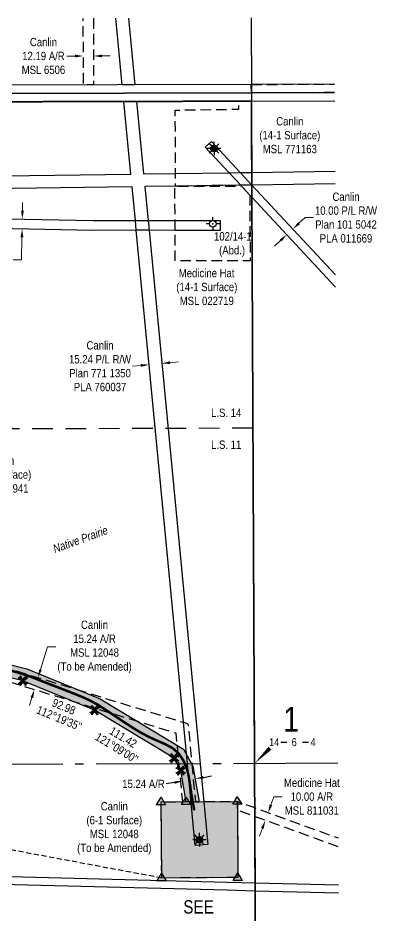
# Model space of a CAD drawing. Extents: x 520554 to 522939, y 5553593 to 5556429.
# Drawn here: x 521266 to 521697, y 5554355 to 5555432 of the extents above; entities that cross this region are included whole.
import ezdxf
from ezdxf.enums import TextEntityAlignment as Align

# ---------------------------------------------------------------- set-up
doc = ezdxf.new("R2010")
doc.units = 0
doc.header["$LTSCALE"] = 5
doc.header["$PDSIZE"] = 0.5
for name, pattern in [('foc-ACCESSROAD', [3.75, 2.5, -1.25]), ('foc-LSD', [8, 5, -3]), ('foc-QUARTERLINE', [33, 25, -3, 2, -3]), ('foc-TIELINE', [1.875, 1.25, -0.625])]:
    doc.linetypes.add(name, pattern=pattern)
doc.layers.get('Defpoints').update_dxf_attribs({"color": 9})
for name, color, linetype in [('10', 1, 'Continuous'), ('9', 3, 'Continuous'), ('AS-ROADS', 254, 'Continuous'), ('AS-SYMBOL', 7, 'Continuous'), ('C-RW', 13, 'Continuous'), ('C-WS', 13, 'foc-ACCESSROAD'), ('C-WS-S', 8, 'Continuous'), ('DETAIL-T', 7, 'Continuous'), ('F-AR', 190, 'foc-ACCESSROAD'), ('F-RW', 190, 'Continuous'), ('F-WS', 190, 'foc-ACCESSROAD'), ('F-WS-S', 8, 'Continuous'), ('GRL', 7, 'Continuous'), ('L-BD1', 253, 'Continuous'), ('L-MON', 1, 'Continuous'), ('L-QSEC', 8, 'foc-QUARTERLINE'), ('L-SEC', 7, 'Continuous'), ('L-SECLBL', 7, 'Continuous'), ('L-SECTION-LSD', 7, 'foc-LSD'), ('L-TIE', 7, 'foc-TIELINE'), ('L-TITLEDB', 4, 'Continuous'), ('P-PROPOSED', 10, 'Continuous'), ('P-PROPOSED-H', 21, 'Continuous'), ('P-TXT', 4, 'Continuous')]:
    doc.layers.add(name, color=color, linetype=linetype)
for name, color, linetype, lineweight in [('C-AR-T', 13, 'Continuous', 9), ('C-RW-T', 13, 'Continuous', 9), ('C-WS-T', 13, 'Continuous', 9), ('F-AR-T', 190, 'Continuous', 9), ('F-RW-T', 190, 'Continuous', 9), ('F-WS-T', 190, 'Continuous', 9), ('T-TEXT', 48, 'Continuous', 18)]:
    doc.layers.add(name, color=color, linetype=linetype, lineweight=lineweight)
doc.layers.add('oil_and_gas_wells_pt', color=7, linetype='Continuous', true_color=0xe1fae5)
doc.styles.add('100L', font='ARIALN.TTF', dxfattribs={"height": 11})
doc.styles.add('80CG', font='ARIALN.TTF', dxfattribs={"height": 10})
doc.styles.add('80L', font='ARIALN.TTF', dxfattribs={"height": 10})
doc.styles.add('SIMPLEX', font='ARIALN.TTF')
doc.dimstyles.new('Compass 5 000', dxfattribs={"dimscale": 5, "dimtxt": 9, "dimasz": 2, "dimexe": 0.2, "dimexo": 0.0625, "dimgap": 0.5, "dimtad": 0, "dimtih": 1, "dimtoh": 1, "dimzin": 0, "dimdsep": 46, "dimtxsty": '80CG', "dimcen": 0.1, "dimse1": 1, "dimse2": 1, "dimclrd": 256, "dimclrt": 256, "dimaunit": 1, "dimadec": 4, "dimazin": 0, "dimtfac": 0.06, "dimtofl": 0, "dimtmove": 0, "dimatfit": 1, "dimfxl": 0.2, "dimtolj": 1, "dimtzin": 0, "dimlwd": -1, "dimarcsym": 0})

# ---------------------------------------------------------------- blocks, each defined once
blk = doc.blocks.new('TRIA')
blk.add_hatch(color=255).paths.add_polyline_path([(-0.04, 1.52), (-1.47, -0.87), (1.39, -0.87)])
blk = doc.blocks.new('TRIAA')
blk.add_blockref('TRIA', (0, 0))
blk = doc.blocks.new('TRIB')
at = {"color": 1}
blk.add_lwpolyline([(-1.12, -0.67), (-0.04, 1.13), (1.04, -0.67)], close=True, dxfattribs=at)
blk = doc.blocks.new('TRIBB')
blk.add_blockref('TRIB', (0, 0))
blk = doc.blocks.new('TRICC')
for name in ['TRIAA', 'TRIBB']:
    blk.add_blockref(name, (0, 0))
blk = doc.blocks.new('plspike')
blk.add_blockref('TRICC', (0, 0))
blk = doc.blocks.new('GAS')
h = blk.add_hatch(color=255)
h.dxf.hatch_style = 1
edge = h.paths.add_edge_path()
edge.add_arc((0, 0), 0.9, 0, 360)
for p, q in [((-0.81, 0), (-1.62, 0)), ((-0.57, 0.57), (-1.14, 1.14)), ((0, 0.81), (0, 1.62)), ((0.57, 0.57), (1.14, 1.14)), ((1.62, 0), (0.81, 0)), ((-0.57, -0.57), (-1.14, -1.14)), ((0, -0.81), (0, -1.62)), ((1.14, -1.14), (0.57, -0.57))]:
    blk.add_line(p, q)
blk.add_circle((0, 0), 0.8)
blk = doc.blocks.new('RISER')
h = blk.add_hatch(color=255)
h.dxf.hatch_style = 1
edge = h.paths.add_edge_path()
edge.add_arc((0, 0), 0.7, 0, 360)
blk.add_hatch(color=13).paths.add_polyline_path([(0.58, -0.15), (-0.58, -0.15, 0.774597)])
at = {"color": 13}
blk.add_line((-0.58, -0.15), (0.58, -0.15), dxfattribs=at)
blk.add_circle((0, 0), 0.6, dxfattribs=at)
blk = doc.blocks.new('L-SECLBL')
at = {"layer": '9', "color": 7}
for p, q in [((-5.1, -27.8), (-12.3, -27.8)), ((20.7, -27.8), (13.5, -27.8))]:
    blk.add_line(p, q, dxfattribs=at)
at = {"layer": '10', "color": 2, "style": 'SIMPLEX'}
blk.add_attdef('SEC', text='', height=30, dxfattribs=at).set_placement((0, 0), align=Align.MIDDLE)
at = {"layer": '10', "color": 5, "style": '80L'}
blk.add_attdef('TWP', text='', height=9.5, dxfattribs=at).set_placement((-14.4, -27.4), align=Align.MIDDLE_RIGHT)
blk.add_attdef('RGE', text='', height=9.5, dxfattribs=at).set_placement((3.6, -27.4), align=Align.MIDDLE_CENTER)
blk.add_attdef('MER', text='', height=9.5, dxfattribs=at).set_placement((23.2, -27.4), align=Align.MIDDLE_LEFT)
blk = doc.blocks.new('TEMP')
h = blk.add_hatch(color=255)
h.dxf.hatch_style = 1
h.paths.add_polyline_path([(0, 0.25), (-0.67, 1.15), (-0.67, 0.67), (-1.15, 0.67), (-0.25, 0), (-1.15, -0.67), (-0.67, -0.67), (-0.67, -1.15), (0, -0.25), (0.67, -1.15), (0.67, -0.67), (1.15, -0.67), (0.25, 0), (1.15, 0.67), (0.67, 0.67), (0.67, 1.15)])
h.paths.add_polyline_path([(0.57, 0.85), (0.57, 0.57), (0.85, 0.57), (0.08, 0), (0.85, -0.57), (0.57, -0.57), (0.57, -0.85), (0, -0.08), (-0.57, -0.85), (-0.57, -0.57), (-0.85, -0.57), (-0.08, 0), (-0.85, 0.57), (-0.57, 0.57), (-0.57, 0.85), (0, 0.08)], flags=16)
h = blk.add_hatch(color=1)
h.dxf.hatch_style = 1
h.paths.add_polyline_path([(0, 0.08), (-0.57, 0.85), (-0.57, 0.57), (-0.85, 0.57), (-0.08, 0), (-0.85, -0.57), (-0.57, -0.57), (-0.57, -0.85), (0, -0.08), (0.57, -0.85), (0.57, -0.57), (0.85, -0.57), (0.08, 0), (0.85, 0.57), (0.57, 0.57), (0.57, 0.85)])
at = {"color": 1}
for p, q in [((-0.08, 0), (0.08, 0)), ((0, 0.08), (0, -0.08))]:
    blk.add_line(p, q, dxfattribs=at)
at = {"color": 255, "flags": 128}
blk.add_lwpolyline([(-0.25, 0), (-1.15, 0.67), (-0.67, 0.67), (-0.67, 1.15), (0, 0.25), (0.67, 1.15), (0.67, 0.67), (1.15, 0.67), (0.25, 0), (1.15, -0.67), (0.67, -0.67), (0.67, -1.15), (0, -0.25), (-0.67, -1.15), (-0.67, -0.67), (-1.15, -0.67)], close=True, dxfattribs=at)
at = {"color": 1, "flags": 128}
blk.add_lwpolyline([(-0.08, 0), (-0.85, 0.57), (-0.57, 0.57), (-0.57, 0.85), (0, 0.08), (0.57, 0.85), (0.57, 0.57), (0.85, 0.57), (0.08, 0), (0.85, -0.57), (0.57, -0.57), (0.57, -0.85), (0, -0.08), (-0.57, -0.85), (-0.57, -0.57), (-0.85, -0.57)], close=True, dxfattribs=at)
blk = doc.blocks.new('GABD')
for p, q in [((-0.81, 0), (-1.62, 0)), ((0, 0.81), (0, 1.62)), ((1.62, 0), (0.81, 0)), ((0, -0.81), (0, -1.62))]:
    blk.add_line(p, q)
blk.add_circle((0, 0), 0.8)
blk = doc.blocks.new('*D623')
at = {"layer": 'C-RW-T', "transparency": 16777216}
for p, q in [((521603.6, 5555185.8), (521611, 5555192.6)), ((521611, 5555192.6), (521621, 5555192.6)), ((521581.6, 5555165.3), (521574.3, 5555158.5))]:
    blk.add_line(p, q, dxfattribs=at)
for points in [[(521602.5, 5555187), (521604.8, 5555184.6), (521596.3, 5555179)], [(521580.5, 5555166.5), (521582.8, 5555164.1), (521589, 5555172.1)]]:
    blk.add_solid(points, dxfattribs=at)
at = {"layer": 'Defpoints', "color": 0, "transparency": 16777216}
for p in [(521589, 5555172.1), (521600.9, 5555159.3), (521608.2, 5555166.2)]:
    blk.add_point(p, dxfattribs=at)
at = {"layer": 'C-RW-T', "transparency": 16777216, "insert": (521660, 5555192.6), "char_height": 10, "attachment_point": 5, "style": '80CG'}
blk.add_mtext('\\A1;Canlin\\P10.00 P/L R/W\\PPlan 101 5042\\PPLA 011669', dxfattribs=at)
blk = doc.blocks.new('*D624')
at = {"layer": 'C-RW-T', "transparency": 16777216}
for p, q in [((521449, 5555018.4), (521459, 5555019.4)), ((521413.9, 5555015.1), (521404, 5555014.1))]:
    blk.add_line(p, q, dxfattribs=at)
for points in [[(521413.8, 5555016.7), (521414.1, 5555013.4), (521423.9, 5555016)], [(521448.9, 5555020.1), (521449.2, 5555016.8), (521439.1, 5555017.5)]]:
    blk.add_solid(points, dxfattribs=at)
at = {"layer": 'Defpoints', "color": 0, "transparency": 16777216}
for p in [(521423.6, 5555019), (521438.8, 5555020.5), (521423.9, 5555016)]:
    blk.add_point(p, dxfattribs=at)
at = {"layer": 'C-RW-T', "transparency": 16777216, "insert": (521364.9, 5555014.1), "char_height": 10, "attachment_point": 5, "style": '80CG'}
blk.add_mtext('\\A1;Canlin\\P15.24 P/L R/W\\PPlan 771 1350\\PPLA 760037', dxfattribs=at)
blk = doc.blocks.new('*D636')
at = {"layer": 'Defpoints', "color": 0, "transparency": 16777216}
for p in [(521464, 5554515.9), (521464.3, 5554514.1), (521479.3, 5554516.8)]:
    blk.add_point(p, dxfattribs=at)
at = {"layer": 'P-TXT', "transparency": 16777216}
for p, q in [((521488.9, 5554520.3), (521498.7, 5554522.1)), ((521454.2, 5554514.2), (521444.3, 5554512.5))]:
    blk.add_line(p, q, dxfattribs=at)
for points in [[(521488.6, 5554522), (521489.1, 5554518.7), (521479, 5554518.6)], [(521453.9, 5554515.8), (521454.5, 5554512.6), (521464, 5554515.9)]]:
    blk.add_solid(points, dxfattribs=at)
at = {"layer": 'P-TXT', "transparency": 16777216, "insert": (521417, 5554512.5), "char_height": 10, "attachment_point": 5, "style": '80CG'}
blk.add_mtext('\\A1;15.24 A/R', dxfattribs=at)
blk = doc.blocks.new('*D639')
at = {"layer": 'Defpoints', "color": 0, "transparency": 16777216}
for p in [(520895, 5555198.4), (520894.8, 5555186.4), (521271.4, 5555178.9)]:
    blk.add_point(p, dxfattribs=at)
at = {"layer": 'F-RW-T', "transparency": 16777216}
for p, q in [((521271.8, 5555200.9), (521272, 5555210.9)), ((521271.2, 5555168.9), (521270.7, 5555141.8)), ((521270.7, 5555141.8), (521260.7, 5555141.8))]:
    blk.add_line(p, q, dxfattribs=at)
for points in [[(521270.2, 5555201), (521273.5, 5555200.9), (521271.6, 5555190.9)], [(521269.5, 5555169), (521272.9, 5555168.9), (521271.4, 5555178.9)]]:
    blk.add_solid(points, dxfattribs=at)
at = {"layer": 'F-RW-T', "transparency": 16777216, "insert": (521221.6, 5555141.8), "char_height": 10, "attachment_point": 5, "style": '80CG'}
blk.add_mtext('\\A1;Medicine Hat\\P12.00 P/L R/W\\PPlan 051 3425\\PPLA 022134', dxfattribs=at)
blk = doc.blocks.new('*D640')
at = {"layer": 'Defpoints', "color": 0, "transparency": 16777216}
for p in [(521563.2, 5554468.7), (521608.3, 5554463), (521604.9, 5554453.6)]:
    blk.add_point(p, dxfattribs=at)
at = {"layer": 'F-AR-T', "transparency": 16777216}
for p, q in [((521570, 5554487.5), (521573.5, 5554497.2)), ((521573.5, 5554497.2), (521583.5, 5554497.2)), ((521559.8, 5554459.3), (521556.4, 5554449.9))]:
    blk.add_line(p, q, dxfattribs=at)
for points in [[(521568.4, 5554488.1), (521571.6, 5554486.9), (521566.6, 5554478.1)], [(521558.2, 5554459.9), (521561.3, 5554458.7), (521563.2, 5554468.7)]]:
    blk.add_solid(points, dxfattribs=at)
at = {"layer": 'F-AR-T', "transparency": 16777216, "insert": (521619, 5554497.2), "char_height": 10, "attachment_point": 5, "style": '80CG'}
blk.add_mtext('\\A1;Medicine Hat\\P10.00 A/R\\PMSL 811031', dxfattribs=at)
blk = doc.blocks.new('*D644')
at = {"layer": 'C-AR-T', "transparency": 16777216}
for p, q in [((521334.9, 5555386.7), (521324.9, 5555386.7)), ((521367.1, 5555386.8), (521377.1, 5555386.8))]:
    blk.add_line(p, q, dxfattribs=at)
for points in [[(521334.9, 5555388.3), (521334.9, 5555385), (521344.9, 5555386.7)], [(521367.1, 5555388.4), (521367.1, 5555385.1), (521357.1, 5555386.7)]]:
    blk.add_solid(points, dxfattribs=at)
at = {"layer": 'Defpoints', "color": 0, "transparency": 16777216}
for p in [(521344.9, 5555390.5), (521344.9, 5555386.7), (521357.1, 5555390.5)]:
    blk.add_point(p, dxfattribs=at)
at = {"layer": 'C-AR-T', "transparency": 16777216, "insert": (521297, 5555386.7), "char_height": 10, "attachment_point": 5, "style": '80CG'}
blk.add_mtext('\\A1;Canlin\\P12.19 A/R\\PMSL 6506', dxfattribs=at)
blk = doc.blocks.new('*D679')
at = {"layer": 'C-AR-T', "transparency": 16777216}
for p, q in [((521293.6, 5554649.8), (521302, 5554677.1)), ((521302, 5554677.1), (521312, 5554677.1)), ((521283.2, 5554616.2), (521280.2, 5554606.6))]:
    blk.add_line(p, q, dxfattribs=at)
for points in [[(521292, 5554650.3), (521295.1, 5554649.3), (521290.6, 5554640.3)], [(521281.6, 5554616.7), (521284.8, 5554615.7), (521286.1, 5554625.7)]]:
    blk.add_solid(points, dxfattribs=at)
at = {"layer": 'Defpoints', "color": 0, "transparency": 16777216}
for p in [(521290.6, 5554640.3), (521291.3, 5554640.1), (521286.8, 5554625.5)]:
    blk.add_point(p, dxfattribs=at)
at = {"layer": 'C-AR-T', "transparency": 16777216, "insert": (521358.3, 5554677.1), "char_height": 10, "attachment_point": 5, "style": '80CG'}
blk.add_mtext('\\A1;Canlin \\P15.24 A/R\\PMSL 12048\\P(To be Amended)', dxfattribs=at)

msp = doc.modelspace()

# ---------------------------------------------------------------- hatches: boundary and pattern name
at = {"layer": 'P-PROPOSED-H'}
h = msp.add_hatch(color=256, dxfattribs=at)
h.dxf.hatch_style = 1
h.paths.add_polyline_path([(521468.401, 5554491.081), (521461.77, 5554528.612), (521453.649, 5554543.467), (521358.341, 5554601.075), (521272.376, 5554636.377), (521203.19, 5554653.362), (521131.34, 5554666.214), (521060.005, 5554685.363), (520938.133, 5554741.164), (520767.938, 5554785.758), (520745.351, 5554796.292), (520745.246, 5554813.149), (520773.13, 5554800.144), (520943.273, 5554755.564), (521065.187, 5554699.743), (521134.662, 5554681.094), (521206.35, 5554668.27), (521277.112, 5554650.899), (521365.215, 5554614.719), (521465.043, 5554554.379), (521476.335, 5554533.725), (521483.854, 5554491.17)])
h = msp.add_hatch(color=256, dxfattribs=at)
h.dxf.hatch_style = 1
h.paths.add_polyline_path([(521438.353, 5554490.884), (521529.745, 5554491.458), (521530.319, 5554400.066), (521438.927, 5554399.492)])

# ---------------------------------------------------------------- linework, layer by layer
at = {"layer": 'AS-ROADS', "const_width": 2.998, "flags": 128}
msp.add_lwpolyline([(521254.913, 5554649.414), (521265.039, 5554646.59), (521274.744, 5554643.638), (521284.186, 5554640.312), (521294.119, 5554636.359), (521303.928, 5554632.519), (521313.513, 5554628.829), (521323.199, 5554625.03), (521333.168, 5554621.157), (521342.753, 5554617.271), (521352.218, 5554612.995), (521361.778, 5554607.897), (521370.274, 5554602.457), (521379.242, 5554596.463), (521387.773, 5554590.748), (521396.224, 5554585.157), (521405.201, 5554579.338), (521413.915, 5554574.038), (521423.436, 5554569.066), (521432.947, 5554564.653), (521442.477, 5554560.52), (521451.855, 5554555.607), (521459.346, 5554548.923), (521465.03, 5554540.439), (521469.053, 5554531.168), (521471.36, 5554521.16), (521472.996, 5554510.728), (521474.4, 5554500.735), (521476.174, 5554490.706), (521477.938, 5554480.808)], dxfattribs=at)
at = {"layer": 'C-RW'}
for points in [[(521399.1, 5555432.073), (521406.761, 5555352.249), (521391.461, 5555352.214), (521383.76, 5555432.037)], [(521127.348, 5555241.02), (521401.902, 5555244.882), (521393.392, 5555332.1), (521408.695, 5555332.137), (521417.186, 5555245.098), (521455.532, 5555245.635), (521519.748, 5555246.535), (521533.222, 5555246.724), (521546.898, 5555246.916), (521646.837, 5555248.313)], [(521647.491, 5555109.268), (521547.038, 5555217.211), (521544.75, 5555219.669), (521534.656, 5555230.509), (521533.711, 5555231.509), (521519.748, 5555246.535), (521491.219, 5555277.191), (521498.534, 5555283.998), (521533.222, 5555246.724), (521546.97, 5555231.68), (521647.423, 5555123.817)], [(521646.909, 5555233.078), (521546.97, 5555231.68), (521533.711, 5555231.509), (521465.103, 5555230.512), (521455.603, 5555230.401), (521454.799, 5555230.394), (521418.668, 5555229.882), (521422.571, 5555189.124), (521423.694, 5555177.392), (521485.052, 5554536.661), (521489.437, 5554490.862), (521494.313, 5554439.944), (521479.149, 5554438.491), (521469.752, 5554536.602), (521464.971, 5554586.511), (521408.373, 5555177.426), (521407.27, 5555189.111), (521403.386, 5555229.668), (521087.804, 5555225.235)]]:
    msp.add_lwpolyline(points, dxfattribs=at)
at = {"layer": 'C-WS', "flags": 128}
msp.add_lwpolyline([(521356.981, 5555431.974), (521357.169, 5555352.134), (521344.988, 5555352.105), (521344.8, 5555431.945)], dxfattribs=at)
for points in [[(521465.103, 5555230.512), (521455.603, 5555230.401), (521455.532, 5555245.635), (521455.174, 5555321.774), (521531.312, 5555322.842), (521531.267, 5555332.432), (521546.496, 5555332.47), (521546.898, 5555246.916), (521546.97, 5555231.68), (521533.711, 5555231.509), (521465.103, 5555230.512)], [(521475.035, 5554536.622), (521479.397, 5554491.144), (521529.745, 5554491.458), (521530.319, 5554400.066), (521438.927, 5554399.492), (521438.353, 5554490.884), (521464.109, 5554491.046), (521459.742, 5554536.564), (521456.221, 5554573.273), (521125.152, 5554675.355), (521115.475, 5554678.339), (520745.431, 5554792.439), (520745.329, 5554808.407), (520937.059, 5554749.288), (520954.567, 5554743.89), (521117.572, 5554693.628), (521127.249, 5554690.644), (521464.971, 5554586.511), (521470.409, 5554584.834), (521475.035, 5554536.622)]]:
    msp.add_lwpolyline(points, close=True, dxfattribs=at)
at = {"layer": 'F-AR'}
msp.add_lwpolyline([(521646.392, 5555342.739), (521546.449, 5555342.506), (521546.413, 5555352.577), (521646.345, 5555352.809)], dxfattribs=at)
at = {"layer": 'F-RW'}
msp.add_lwpolyline([(521049.054, 5555195.341), (521356.568, 5555189.069), (521407.27, 5555189.111), (521422.571, 5555189.124), (521454.868, 5555189.151), (521508.901, 5555189.197), (521508.872, 5555177.203), (521454.888, 5555177.322), (521423.694, 5555177.392), (521408.373, 5555177.426), (521356.35, 5555177.076), (521049.089, 5555183.358), (521039.165, 5555183.555), (520788.828, 5555188.524), (520742.903, 5555188.198), (520742.826, 5555200.197), (520788.896, 5555200.505), (521039.144, 5555195.538), (521049.054, 5555195.341)], close=True, dxfattribs=at)
msp.add_lwpolyline([(521650.917, 5554381.363), (521550.957, 5554383.883), (521517.348, 5554384.73), (521086.784, 5554395.609), (521076.732, 5554395.859), (520938.895, 5554399.34), (520845.077, 5554401.709), (520775.261, 5554403.473), (520759.877, 5554403.861), (520747.687, 5554404.17), (520747.641, 5554414.183), (520758.67, 5554413.904), (520774.055, 5554413.515), (520840.933, 5554411.825), (520939.135, 5554409.343), (521078.1, 5554405.831), (521088.151, 5554405.577), (521517.601, 5554394.723), (521550.91, 5554393.884), (521650.87, 5554391.364)], dxfattribs=at)
at = {"layer": 'F-WS', "flags": 128}
msp.add_lwpolyline([(521544.75, 5555219.669), (521544.881, 5555140.752), (521454.949, 5555140.601), (521454.888, 5555177.322), (521454.868, 5555189.151), (521454.799, 5555230.394), (521455.603, 5555230.401), (521465.103, 5555230.512), (521534.656, 5555230.509), (521544.75, 5555219.669)], close=True, dxfattribs=at)
msp.add_lwpolyline([(521650.656, 5554436.987), (521548.161, 5554474.153), (521529.815, 5554480.805), (521529.748, 5554491.458), (521548.112, 5554484.799), (521650.606, 5554447.634)], dxfattribs=at)
at = {"layer": 'GRL', "color": 30, "const_width": 1.999}
msp.add_lwpolyline([(521127.214, 5555331.468), (521393.392, 5555332.1), (521408.695, 5555332.137), (521531.267, 5555332.432), (521546.496, 5555332.47), (521546.898, 5555246.916), (521546.97, 5555231.68), (521547.038, 5555217.211), (521550.238, 5554536.912), (521550.484, 5554484.474), (521550.534, 5554473.828), (521550.91, 5554393.884), (521550.957, 5554383.883), (521551.631, 5554240.617)], dxfattribs=at)
at = {"layer": 'L-QSEC'}
for p, q in [((521546.127, 5555432.419), (521546.449, 5555342.506)), ((521546.449, 5555342.506), (521554.025, 5553731.518)), ((521650.184, 5554537.289), (520747.105, 5554533.874))]:
    msp.add_line(p, q, dxfattribs=at)
at = {"layer": 'L-SEC'}
for p, q in [((521144.19, 5555341.568), (521546.449, 5555342.506)), ((521546.449, 5555342.506), (521144.19, 5555341.568)), ((521546.449, 5555342.506), (521646.392, 5555342.739)), ((521646.392, 5555342.739), (521546.449, 5555342.506))]:
    msp.add_line(p, q, dxfattribs=at)
at = {"layer": 'L-SECLBL', "flags": 128}
msp.add_lwpolyline([(521550.237, 5554537.012, 0, 5, 0), (521568.795, 5554555.4, 0, 0, 0)], format="xyseb", dxfattribs=at)
at = {"layer": 'L-SECTION-LSD'}
msp.add_line((521548.343, 5554939.71), (520744.505, 5554937.253), dxfattribs=at)
at = {"layer": 'L-TIE'}
msp.add_line((521438.912, 5554399.499), (520726.882, 5554532.33), dxfattribs=at)
at = {"layer": 'L-TITLEDB', "flags": 128}
msp.add_lwpolyline([(521646.345, 5555352.809), (521546.407, 5555352.578), (520741.886, 5555350.683), (520741.994, 5555330.573), (521546.496, 5555332.47), (521646.44, 5555332.701)], dxfattribs=at)
at = {"layer": 'oil_and_gas_wells_pt'}
for p in [(521501.693, 5555275.568), (521500.271, 5555185.054), (521484.613, 5554443.028)]:
    msp.add_point(p, dxfattribs=at)
at = {"layer": 'P-PROPOSED', "flags": 128}
msp.add_lwpolyline([(521468.401, 5554491.081), (521461.77, 5554528.612), (521453.649, 5554543.467), (521358.341, 5554601.075), (521272.376, 5554636.377), (521203.19, 5554653.362), (521131.34, 5554666.214), (521060.005, 5554685.363), (520938.133, 5554741.164), (520767.938, 5554785.758), (520745.351, 5554796.292), (520745.246, 5554813.149), (520773.13, 5554800.144), (520943.273, 5554755.564), (521065.187, 5554699.743), (521134.662, 5554681.094), (521206.35, 5554668.27), (521277.112, 5554650.899), (521365.215, 5554614.719), (521465.043, 5554554.379), (521476.335, 5554533.725), (521483.854, 5554491.17)], close=True, dxfattribs=at)
at = {"layer": 'P-PROPOSED'}
msp.add_lwpolyline([(521438.353, 5554490.884), (521529.745, 5554491.458), (521530.319, 5554400.066), (521438.927, 5554399.492)], close=True, dxfattribs=at)

# ---------------------------------------------------------------- block references
at = {"layer": 'AS-SYMBOL', "xscale": 5.000000000000007, "yscale": 5.000000000000007, "zscale": 5.000000000000007}
for name, p in [('GAS', (521484.327, 5554445.479)), ('RISER', (521485.028, 5554445.603))]:
    msp.add_blockref(name, p, dxfattribs=at)
at = {"layer": 'C-WS-S', "xscale": 5.000000000000006, "yscale": 5.000000000000006, "zscale": 5.000000000000006}
msp.add_blockref('GAS', (521501.693, 5555275.568), dxfattribs=at)
at = {"layer": 'F-WS-S', "xscale": 5.000000000000006, "yscale": 5.000000000000006, "zscale": 5.000000000000006}
msp.add_blockref('GABD', (521500.271, 5555185.054), dxfattribs=at)
at = {"layer": 'L-MON', "color": 6, "xscale": 4.997485800000006, "yscale": 4.997485800000006, "zscale": 4.997485800000006}
for p in [(521272.376, 5554636.377), (521358.341, 5554601.075), (521453.649, 5554543.467), (521461.77, 5554528.612)]:
    msp.add_blockref('TEMP', p, dxfattribs=at)
at = {"layer": 'L-MON', "xscale": 5.000000000000007, "yscale": 5.000000000000007, "zscale": 5.000000000000007}
for p in [(521438.35, 5554490.884), (521468.401, 5554491.081), (521529.748, 5554491.458), (521438.912, 5554399.499), (521530.305, 5554400.066)]:
    msp.add_blockref('plspike', p, dxfattribs=at)
at = {"layer": 'L-SECLBL'}
msp.add_blockref('L-SECLBL', (521594.263, 5554590.077), dxfattribs=at).add_auto_attribs({'SEC': '1', 'TWP': '14', 'RGE': '6', 'MER': '4'})

# ---------------------------------------------------------------- texts
at = {"layer": 'C-WS-T', "char_height": 10, "attachment_point": 1, "style": '80L'}
for s, width, insert in [('\\pi20.753;Canlin\\P\\pi0.39447;(14-1 Surface)\\P\\pi4.5282;MSL 771163', 72.62387, (521555.573, 5555313.325)), ('\\pi20.753;Canlin\\P\\pi0.39447;(11-1 Surface)\\P\\pi5.316;MSL 001941', 72.62387, (521208.785, 5554905.721)), ('\\pi28.739;Canlin\\P\\pi11.566;(6-1 Surface)\\P\\pi15.686;MSL 12048\\P\\pi0.41675;(To be Amended)', 88.59612, (521336.993, 5554490.723))]:
    msp.add_mtext_dynamic_manual_height_columns(s, width=width, gutter_width=50, heights=[0], dxfattribs=dict(at, insert=insert))
at = {"layer": 'DETAIL-T', "color": 3, "insert": (521483.125, 5554351.526), "char_height": 15.992, "width": 63.60413, "attachment_point": 5, "style": '80CG'}
msp.add_mtext('SEE\\PDETAIL', dxfattribs=at)
at = {"layer": 'F-WS-S', "insert": (521509.405, 5555175.087), "char_height": 9.99497, "attachment_point": 1, "style": '80L'}
msp.add_mtext_dynamic_manual_height_columns('\\pi-7.723;102/14-1\\P\\pi-1.6926;(Abd.)', width=26.40889, gutter_width=50, heights=[0], dxfattribs=at)
at = {"layer": 'F-WS-T', "insert": (521444.83, 5555130.998), "char_height": 10, "attachment_point": 1, "style": '80L'}
msp.add_mtext_dynamic_manual_height_columns('\\pi14.518;Medicine Hat\\P\\pi11.568;(14-1 Surface)\\P\\pi15.688;MSL 022719', width=94.9704, gutter_width=50, heights=[0], dxfattribs=at)
at = {"layer": 'L-BD1', "style": '80L'}
for s, height, rotation, p in [('92.98', 9.995, 337.6742, (521321.562, 5554605.373)), ("112°19'35''", 9.99497, 337.6742, (521315.867, 5554591.505)), ('111.42', 9.995, 328.8496, (521392.746, 5554568.6)), ("121°09'00''", 9.99497, 328.8496, (521384.991, 5554555.77))]:
    msp.add_text(s, height=height, rotation=rotation, dxfattribs=at).set_placement(p, align=Align.MIDDLE)
at = {"layer": 'T-TEXT', "insert": (521307.345, 5554799.18), "char_height": 9.99497, "attachment_point": 1, "rotation": 20, "style": '80L'}
msp.add_mtext_dynamic_manual_height_columns('{\\fArial Narrow|b0|i1|c0|p34;Native Prairie}', width=68.56521, gutter_width=50, heights=[0], dxfattribs=at)

# ---------------------------------------------------------------- dimensions: what is measured, and where the dimension line sits
at = {"layer": 'C-AR-T'}
dim = msp.add_aligned_dim(p1=(521357.079, 5555390.53), p2=(521344.898, 5555390.501), distance=3.8, text='Canlin\\P12.19 A/R\\PMSL 6506', dimstyle='Compass 5 000', dxfattribs=at)
dim.commit()
dim.dimension.update_dxf_attribs({"geometry": '*D644', "text_midpoint": (521296.994, 5555386.654)})
at = {"layer": 'C-AR-T', "color": 5}
dim = msp.add_linear_dim(base=(521290.607, 5554640.274), p1=(521286.769, 5554625.522), p2=(521291.256, 5554640.074), angle=72.863321, text='Canlin \\P15.24 A/R\\PMSL 12048\\P(To be Amended)', dimstyle='Compass 5 000', dxfattribs=at)
dim.commit()
dim.dimension.update_dxf_attribs({"geometry": '*D679', "text_midpoint": (521358.332, 5554677.063), "dimtype": 161})
at = {"layer": 'C-RW-T'}
dim = msp.add_linear_dim(base=(521588.967, 5555172.136), p1=(521608.23, 5555166.175), p2=(521600.877, 5555159.335), angle=222.932763, text='Canlin\\P10.00 P/L R/W\\PPlan 101 5042\\PPLA 011669', dimstyle='Compass 5 000', dxfattribs=at)
dim.commit()
dim.dimension.update_dxf_attribs({"geometry": '*D623', "text_midpoint": (521660.049, 5555192.6), "dimtype": 161})
dim = msp.add_aligned_dim(p1=(521438.786, 5555020.458), p2=(521423.617, 5555019.007), distance=3.01, text='Canlin\\P15.24 P/L R/W\\PPlan 771 1350\\PPLA 760037', dimstyle='Compass 5 000', dxfattribs=at)
dim.commit()
dim.dimension.update_dxf_attribs({"geometry": '*D624', "text_midpoint": (521364.908, 5555014.106)})
at = {"layer": 'F-AR-T'}
dim = msp.add_linear_dim(base=(521563.188, 5554468.704), p1=(521608.332, 5554462.963), p2=(521604.926, 5554453.569), angle=250.068857, text='Medicine Hat\\P10.00 A/R\\PMSL 811031', dimstyle='Compass 5 000', dxfattribs=at)
dim.commit()
dim.dimension.update_dxf_attribs({"geometry": '*D640', "text_midpoint": (521618.982, 5554497.182), "dimtype": 161})
at = {"layer": 'F-RW-T'}
dim = msp.add_linear_dim(base=(521271.412, 5555178.946), p1=(520895.02, 5555198.399), p2=(520894.782, 5555186.421), angle=268.862987, text='Medicine Hat\\P12.00 P/L R/W\\PPlan 051 3425\\PPLA 022134', dimstyle='Compass 5 000', dxfattribs=at)
dim.commit()
dim.dimension.update_dxf_attribs({"geometry": '*D639', "text_midpoint": (521221.589, 5555141.783), "dimtype": 161})
at = {"layer": 'P-TXT'}
dim = msp.add_linear_dim(base=(521464.009, 5554515.939), p1=(521479.33, 5554516.772), p2=(521464.33, 5554514.122), angle=190.019415, text='15.24 A/R', dimstyle='Compass 5 000', dxfattribs=at)
dim.commit()
dim.dimension.update_dxf_attribs({"geometry": '*D636', "text_midpoint": (521417.032, 5554512.459), "dimtype": 161})

# ---------------------------------------------------------------- next in the draw order: texts
at = {"layer": 'L-SECTION-LSD', "char_height": 10, "attachment_point": 1, "style": '100L', "bg_fill": 3, "box_fill_scale": 1.5, "bg_fill_color": 256, "bg_fill_transparency": 0}
for s, width, insert in [('L.S. 14', 36.9982, (521498.135, 5554963.201)), ('L.S. 11', 36.4495, (521498.135, 5554924.916))]:
    msp.add_mtext_dynamic_manual_height_columns(s, width=width, gutter_width=55, heights=[0], dxfattribs=dict(at, insert=insert))

doc.saveas('drawing.dxf')
